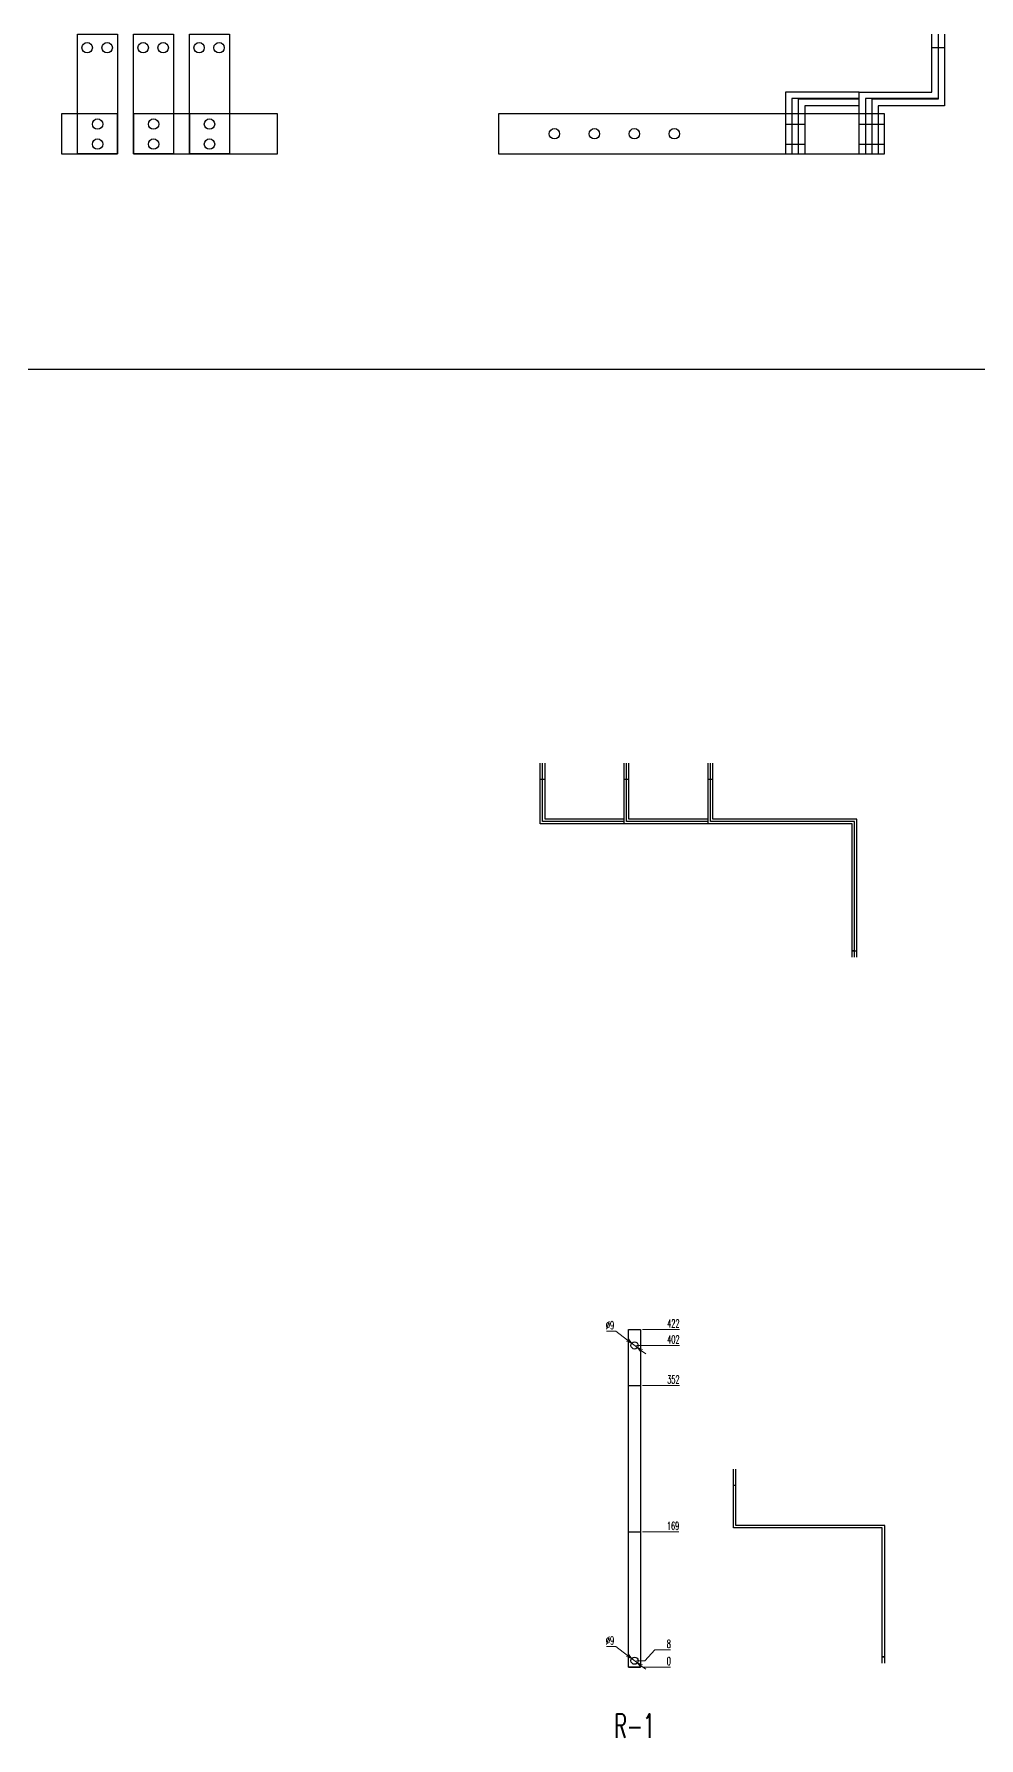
# Model space of a CAD drawing. Header units: millimetres. Extents: x 173893 to 258446, y -176540 to -123824.
# Drawn here: x 201972 to 203154, y -133833 to -131703 of the extents above; entities that cross this region are included whole.
import ezdxf
from ezdxf.enums import TextEntityAlignment as Align

# ---------------------------------------------------------------- set-up
doc = ezdxf.new("R2010")
doc.units = ezdxf.units.MM
doc.header["$LTSCALE"] = 3
doc.layers.add('@.DM. NÉT CHÍNH', color=7, linetype='Continuous')
doc.layers.add('@.VISIBLE', color=7, linetype='Continuous')
doc.styles.add('Ann_w01', font='romans.shx', dxfattribs={"width": 0.6, "bigfont": 'chineset.shx'})
doc.dimstyles.new('Dim 01_SC05', dxfattribs={"dimscale": 5, "dimtxt": 2, "dimasz": 1.3, "dimexe": 0.5, "dimexo": 0.5, "dimgap": 0.5, "dimtad": 1, "dimtoh": 1, "dimdec": 1, "dimzin": 12, "dimdsep": 46, "dimtxsty": 'Ann_w01', "dimblk": 'OPEN30', "dimcen": 1.5, "dimclrd": 6, "dimclre": 6, "dimclrt": 3, "dimadec": 1, "dimazin": 3, "dimtm": 1e-09, "dimtfac": 1, "dimtdec": 1, "dimtmove": 0, "dimatfit": 3, "dimldrblk": 'OPEN30', "dimfxl": 1, "dimtolj": 1, "dimlwd": 20, "dimlwe": 20, "dimarcsym": 0})

# ---------------------------------------------------------------- blocks, each defined once
blk = doc.blocks.new('*D3235')
at = {"layer": '@.DM. NÉT CHÍNH', "color": 6, "linetype": 'Continuous', "lineweight": 20, "transparency": 16777216}
blk.add_line((202733, -133744.2), (202767.9, -133744.2), dxfattribs=at)
at = {"layer": 'Defpoints', "color": 0, "linetype": 'Continuous', "transparency": 16777216}
for p in [(202723, -133744.2), (202730.5, -133744.2), (202761.4, -133744.2)]:
    blk.add_point(p, dxfattribs=at)
at = {"layer": '@.DM. NÉT CHÍNH', "color": 3, "linetype": 'Continuous', "transparency": 16777216, "insert": (202765.9, -133736.7), "char_height": 10, "attachment_point": 5, "style": 'Ann_w01'}
blk.add_mtext('\\A1;0', dxfattribs=at)
blk = doc.blocks.new('_Open30')
at = {"color": 0, "linetype": 'ByBlock', "lineweight": -2}
for p, q in [((-1, 0.27), (0, 0)), ((0, 0), (-1, -0.27)), ((0, 0), (-1, 0))]:
    blk.add_line(p, q, dxfattribs=at)
blk = doc.blocks.new('*D3228')
at = {"layer": '@.DM. NÉT CHÍNH', "color": 6, "linetype": 'Continuous', "lineweight": 20, "transparency": 16777216}
for p, q in [((202736, -133736.2), (202748.4, -133722.7)), ((202748.4, -133722.7), (202767.9, -133722.7)), ((202725.5, -133736.2), (202736, -133736.2))]:
    blk.add_line(p, q, dxfattribs=at)
at = {"layer": 'Defpoints', "color": 0, "linetype": 'Continuous', "transparency": 16777216}
for p in [(202761.4, -133722.7), (202723, -133736.2), (202723, -133744.2)]:
    blk.add_point(p, dxfattribs=at)
at = {"layer": '@.DM. NÉT CHÍNH', "color": 3, "linetype": 'Continuous', "transparency": 16777216, "insert": (202765.9, -133715.2), "char_height": 10, "attachment_point": 5, "style": 'Ann_w01'}
blk.add_mtext('\\A1;8', dxfattribs=at)
blk = doc.blocks.new('*D3229')
at = {"layer": '@.DM. NÉT CHÍNH', "color": 6, "linetype": 'Continuous', "lineweight": 20, "transparency": 16777216}
blk.add_line((202733, -133575.2), (202778.3, -133575.2), dxfattribs=at)
at = {"layer": 'Defpoints', "color": 0, "linetype": 'Continuous', "transparency": 16777216}
for p in [(202730.5, -133575.2), (202761.5, -133575.2), (202723, -133744.2)]:
    blk.add_point(p, dxfattribs=at)
at = {"layer": '@.DM. NÉT CHÍNH', "color": 3, "linetype": 'Continuous', "transparency": 16777216, "insert": (202771.2, -133567.7), "char_height": 10, "attachment_point": 5, "style": 'Ann_w01'}
blk.add_mtext('\\A1;169', dxfattribs=at)
blk = doc.blocks.new('*D3230')
at = {"layer": '@.DM. NÉT CHÍNH', "color": 6, "linetype": 'Continuous', "lineweight": 20, "transparency": 16777216}
blk.add_line((202733, -133392.2), (202779.3, -133392.2), dxfattribs=at)
at = {"layer": 'Defpoints', "color": 0, "linetype": 'Continuous', "transparency": 16777216}
for p in [(202730.5, -133392.2), (202761.4, -133392.2), (202723, -133744.2)]:
    blk.add_point(p, dxfattribs=at)
at = {"layer": '@.DM. NÉT CHÍNH', "color": 3, "linetype": 'Continuous', "transparency": 16777216, "insert": (202771.6, -133384.7), "char_height": 10, "attachment_point": 5, "style": 'Ann_w01'}
blk.add_mtext('\\A1;352', dxfattribs=at)
blk = doc.blocks.new('*D3231')
at = {"layer": '@.DM. NÉT CHÍNH', "color": 6, "linetype": 'Continuous', "lineweight": 20, "transparency": 16777216}
blk.add_line((202725.5, -133342.2), (202779.3, -133342.2), dxfattribs=at)
at = {"layer": 'Defpoints', "color": 0, "linetype": 'Continuous', "transparency": 16777216}
for p in [(202723, -133342.2), (202761.4, -133342.2), (202723, -133744.2)]:
    blk.add_point(p, dxfattribs=at)
at = {"layer": '@.DM. NÉT CHÍNH', "color": 3, "linetype": 'Continuous', "transparency": 16777216, "insert": (202771.6, -133334.7), "char_height": 10, "attachment_point": 5, "style": 'Ann_w01'}
blk.add_mtext('\\A1;402', dxfattribs=at)
blk = doc.blocks.new('*D3232')
at = {"layer": '@.DM. NÉT CHÍNH', "color": 6, "linetype": 'Continuous', "lineweight": 20, "transparency": 16777216}
blk.add_line((202733, -133322.2), (202779.3, -133322.2), dxfattribs=at)
at = {"layer": 'Defpoints', "color": 0, "linetype": 'Continuous', "transparency": 16777216}
for p in [(202730.5, -133322.2), (202761.4, -133322.2), (202723, -133744.2)]:
    blk.add_point(p, dxfattribs=at)
at = {"layer": '@.DM. NÉT CHÍNH', "color": 3, "linetype": 'Continuous', "transparency": 16777216, "insert": (202771.6, -133314.7), "char_height": 10, "attachment_point": 5, "style": 'Ann_w01'}
blk.add_mtext('\\A1;422', dxfattribs=at)
blk = doc.blocks.new('*D3233')
at = {"layer": '@.DM. NÉT CHÍNH', "color": 6, "linetype": 'Continuous', "lineweight": 20, "transparency": 16777216}
for p, q in [((202687.9, -133324.4), (202699.5, -133324.4)), ((202699.5, -133324.4), (202714.3, -133335.5)), ((202726.6, -133344.9), (202719.4, -133339.4)), ((202731.8, -133348.8), (202737, -133352.7))]:
    blk.add_line(p, q, dxfattribs=at)
at = {"layer": 'Defpoints', "color": 0, "linetype": 'Continuous', "transparency": 16777216}
for p in [(202719.4, -133339.4), (202726.6, -133344.9)]:
    blk.add_point(p, dxfattribs=at)
at = {"layer": '@.DM. NÉT CHÍNH', "color": 6, "linetype": 'Continuous', "lineweight": 20, "transparency": 16777216, "xscale": 6.5, "yscale": 6.5, "zscale": 6.5}
for p, rotation in [((202719.4, -133339.4), 322.8634451057863), ((202726.6, -133344.9), 142.8634451057863)]:
    blk.add_blockref('_Open30', p, dxfattribs=dict(at, rotation=rotation))
at = {"layer": '@.DM. NÉT CHÍNH', "color": 3, "linetype": 'Continuous', "transparency": 16777216, "insert": (202692.4, -133316.9), "char_height": 10, "attachment_point": 5, "style": 'Ann_w01'}
blk.add_mtext('\\A1;∅9', dxfattribs=at)
blk = doc.blocks.new('*D3234')
at = {"layer": '@.DM. NÉT CHÍNH', "color": 6, "linetype": 'Continuous', "lineweight": 20, "transparency": 16777216}
for p, q in [((202687.9, -133718.4), (202699.5, -133718.4)), ((202699.5, -133718.4), (202714.3, -133729.5)), ((202726.6, -133738.9), (202719.4, -133733.4)), ((202731.8, -133742.8), (202737, -133746.7))]:
    blk.add_line(p, q, dxfattribs=at)
at = {"layer": 'Defpoints', "color": 0, "linetype": 'Continuous', "transparency": 16777216}
for p in [(202719.4, -133733.4), (202726.6, -133738.9)]:
    blk.add_point(p, dxfattribs=at)
at = {"layer": '@.DM. NÉT CHÍNH', "color": 6, "linetype": 'Continuous', "lineweight": 20, "transparency": 16777216, "xscale": 6.5, "yscale": 6.5, "zscale": 6.5}
for p, rotation in [((202719.4, -133733.4), 322.8634451051911), ((202726.6, -133738.9), 142.8634451051911)]:
    blk.add_blockref('_Open30', p, dxfattribs=dict(at, rotation=rotation))
at = {"layer": '@.DM. NÉT CHÍNH', "color": 3, "linetype": 'Continuous', "transparency": 16777216, "insert": (202692.4, -133710.9), "char_height": 10, "attachment_point": 5, "style": 'Ann_w01'}
blk.add_mtext('\\A1;∅9', dxfattribs=at)

msp = doc.modelspace()

# ---------------------------------------------------------------- linework, layer by layer
at = {"layer": '@.DM. NÉT CHÍNH', "linetype": 'Continuous'}
for p, q in [((203110.79, -131720.45), (203094.79, -131720.45)), ((202911.83, -131815.95), (202919.83, -131815.95)), ((202919.83, -131815.95), (202927.83, -131815.95)), ((202927.83, -131815.95), (202935.83, -131815.95)), ((203003.83, -131815.95), (203011.83, -131815.95)), ((203011.83, -131815.95), (203019.83, -131815.95)), ((203019.83, -131815.95), (203027.83, -131815.95)), ((203027.83, -131815.95), (203035.83, -131815.95)), ((202911.83, -131840.95), (202919.83, -131840.95)), ((202919.83, -131840.95), (202928.09, -131840.95)), ((202927.83, -131840.95), (202935.83, -131840.95)), ((203003.83, -131840.95), (203011.83, -131840.95)), ((203011.83, -131840.95), (203019.83, -131840.95)), ((203019.83, -131840.95), (203027.83, -131840.95)), ((203027.83, -131840.95), (203035.83, -131840.95)), ((201737.57, -132122.14), (210479.46, -132122.14)), ((202605.1, -132634.47), (202611.1, -132634.47)), ((202710.1, -132634.47), (202716.1, -132634.47)), ((202815.1, -132634.47), (202821.1, -132634.47)), ((202995.1, -132848.97), (203001.1, -132848.97)), ((202846.9, -133516.74), (202849.9, -133516.74)), ((203032.9, -133731.24), (203035.9, -133731.24))]:
    msp.add_line(p, q, dxfattribs=at)
at = {"layer": '@.DM. NÉT CHÍNH', "color": 2, "linetype": 'Continuous'}
for points in [[(203003.83, -131775.95), (202911.83, -131775.95), (202911.83, -131852.95)], [(203003.83, -131783.95), (202919.83, -131783.95), (202919.83, -131852.95)], [(203003.83, -131784.95), (202927.83, -131784.95), (202927.83, -131852.95)], [(203003.83, -131792.95), (202935.83, -131792.95), (202935.83, -131852.95)]]:
    msp.add_lwpolyline(points, dxfattribs=at)
at = {"layer": '@.DM. NÉT CHÍNH', "color": 1, "linetype": 'Continuous'}
msp.add_lwpolyline([(202552.79, -131852.95), (203035.83, -131852.95), (203035.83, -131802.95), (202552.79, -131802.95)], close=True, dxfattribs=at)
for centre in [(202622.79, -131827.95), (202672.79, -131827.95), (202722.79, -131827.95), (202772.79, -131827.95)]:
    msp.add_circle(centre, 6.5, dxfattribs=at)
at = {"layer": '@.VISIBLE', "color": 1}
for p, q in [((202995.1, -132856.97), (202995.1, -132841.97)), ((202998.1, -132848.97), (202995.1, -132848.97)), ((202998.1, -132856.97), (202998.1, -132841.97)), ((203001.1, -132856.97), (203001.1, -132841.97)), ((203035.9, -133731.24), (203032.9, -133731.24)), ((202715.54, -133744.16), (202730.54, -133744.16))]:
    msp.add_line(p, q, dxfattribs=at)
for points in [[(202026.48, -131703.45), (202076.48, -131703.45), (202076.48, -131852.95), (202026.48, -131852.95)], [(202006.48, -131852.95), (202076.48, -131852.95), (202076.48, -131802.95), (202006.48, -131802.95)], [(202715.54, -133744.16), (202715.54, -133322.16), (202730.54, -133322.16), (202730.54, -133744.16)], [(202715.54, -133744.16), (202715.54, -133392.16), (202730.54, -133392.16), (202730.54, -133744.16)], [(202715.54, -133744.16), (202715.54, -133392.16), (202730.54, -133392.16), (202730.54, -133744.16)], [(202715.54, -133744.16), (202715.54, -133575.16), (202730.54, -133575.16), (202730.54, -133744.16)]]:
    msp.add_lwpolyline(points, close=True, dxfattribs=at)
at = {"layer": '@.VISIBLE', "color": 2}
for points in [[(202096.48, -131703.45), (202146.48, -131703.45), (202146.48, -131852.95), (202096.48, -131852.95)], [(202096.48, -131852.95), (202166.48, -131852.95), (202166.48, -131802.95), (202096.48, -131802.95)]]:
    msp.add_lwpolyline(points, close=True, dxfattribs=at)
at = {"layer": '@.VISIBLE', "color": 4}
for points in [[(202166.48, -131703.45), (202216.48, -131703.45), (202216.48, -131852.95), (202166.48, -131852.95)], [(202166.48, -131852.95), (202276.48, -131852.95), (202276.48, -131802.95), (202166.48, -131802.95)]]:
    msp.add_lwpolyline(points, close=True, dxfattribs=at)
at = {"layer": '@.VISIBLE', "color": 1}
for points in [[(203003.83, -131852.95), (203003.83, -131775.95), (203094.79, -131775.95), (203094.79, -131703.45)], [(203102.79, -131703.45), (203102.79, -131783.95), (203011.83, -131783.95), (203011.83, -131852.95)], [(203102.79, -131703.45), (203102.79, -131784.95), (203019.83, -131784.95), (203019.83, -131852.95)], [(203110.79, -131703.45), (203110.79, -131792.95), (203027.83, -131792.95), (203027.83, -131852.95)], [(202995.1, -132856.97), (202995.1, -132690.47), (202815.1, -132690.47), (202815.1, -132614.47)], [(202998.1, -132856.97), (202998.1, -132687.47), (202818.1, -132687.47), (202818.1, -132614.47)], [(203001.1, -132856.97), (203001.1, -132684.47), (202821.1, -132684.47), (202821.1, -132614.47)], [(203032.9, -133739.24), (203032.9, -133570.24), (202846.9, -133570.24), (202846.9, -133496.74)], [(203035.9, -133739.24), (203035.9, -133567.24), (202849.9, -133567.24), (202849.9, -133496.74)]]:
    msp.add_lwpolyline(points, dxfattribs=at)
at = {"layer": '@.VISIBLE', "color": 4}
for points in [[(202710.1, -132690.47), (202605.1, -132690.47), (202605.1, -132614.47)], [(202710.1, -132687.47), (202608.1, -132687.47), (202608.1, -132614.47)], [(202710.1, -132684.47), (202611.1, -132684.47), (202611.1, -132614.47)]]:
    msp.add_lwpolyline(points, dxfattribs=at)
at = {"layer": '@.VISIBLE', "color": 2}
for points in [[(202815.1, -132690.47), (202710.1, -132690.47), (202710.1, -132614.47)], [(202815.1, -132687.47), (202713.1, -132687.47), (202713.1, -132614.47)], [(202815.1, -132684.47), (202716.1, -132684.47), (202716.1, -132614.47)]]:
    msp.add_lwpolyline(points, dxfattribs=at)
at = {"layer": '@.VISIBLE', "color": 1}
for centre, radius in [((202038.48, -131720.45), 6.5), ((202063.48, -131720.45), 6.5), ((202051.48, -131815.95), 6.5), ((202051.48, -131840.95), 6.5), ((202723.04, -133342.16), 4.5), ((202723.04, -133736.16), 4.5)]:
    msp.add_circle(centre, radius, dxfattribs=at)
at = {"layer": '@.VISIBLE', "color": 2}
for centre in [(202108.48, -131720.45), (202133.48, -131720.45), (202121.48, -131815.95), (202121.48, -131840.95)]:
    msp.add_circle(centre, 6.5, dxfattribs=at)
at = {"layer": '@.VISIBLE', "color": 4}
for centre in [(202178.48, -131720.45), (202203.48, -131720.45), (202191.48, -131815.95), (202191.48, -131840.95)]:
    msp.add_circle(centre, 6.5, dxfattribs=at)

# ---------------------------------------------------------------- texts
at = {"style": 'Ann_w01', "width": 0.6}
msp.add_text('R-1', height=30, dxfattribs=at).set_placement((202723.04, -133817.66), align=Align.MIDDLE_CENTER)

# ---------------------------------------------------------------- dimensions: what is measured, and where the dimension line sits
at = {"layer": '@.DM. NÉT CHÍNH', "linetype": 'Continuous'}
for feature_location, offset, origin, picture, middle in [((202730.54, -133322.16), (30.87, 0), (202723.04, -133744.16), '*D3232', (202771.62, -133314.66)), ((202723.04, -133342.16), (38.37, 0), (202723.04, -133744.16), '*D3231', (202771.62, -133334.66)), ((202730.54, -133392.16), (30.87, 0), (202723.04, -133744.16), '*D3230', (202771.62, -133384.66)), ((202730.54, -133575.16), (31.01, 0), (202723.04, -133744.16), '*D3229', (202771.19, -133567.66)), ((202723.04, -133736.16), (38.37, 13.45), (202723.04, -133744.16), '*D3228', (202765.9, -133715.22)), ((202730.5368817, -133744.1628124), (30.86610573, 0), (202723.0368817, -133744.1628124), '*D3235', (202765.90298744, -133736.6628124))]:
    dim = msp.add_ordinate_dim(feature_location=feature_location, offset=offset, dtype=0, origin=origin, dimstyle='Dim 01_SC05', dxfattribs=at)
    dim.commit()
    dim.dimension.update_dxf_attribs({"geometry": picture, "text_midpoint": middle})
for p1, p2, picture, middle in [((202726.62, -133344.88), (202719.45, -133339.45), '*D3233', (202692.45, -133324.35)), ((202726.62, -133738.88), (202719.45, -133733.45), '*D3234', (202692.45, -133718.35))]:
    dim = msp.add_diameter_dim_2p(p1=p1, p2=p2, dimstyle='Dim 01_SC05', dxfattribs=at)
    dim.commit()
    dim.dimension.update_dxf_attribs({"geometry": picture, "text_midpoint": middle, "dimtype": 163})

doc.saveas('drawing.dxf')
